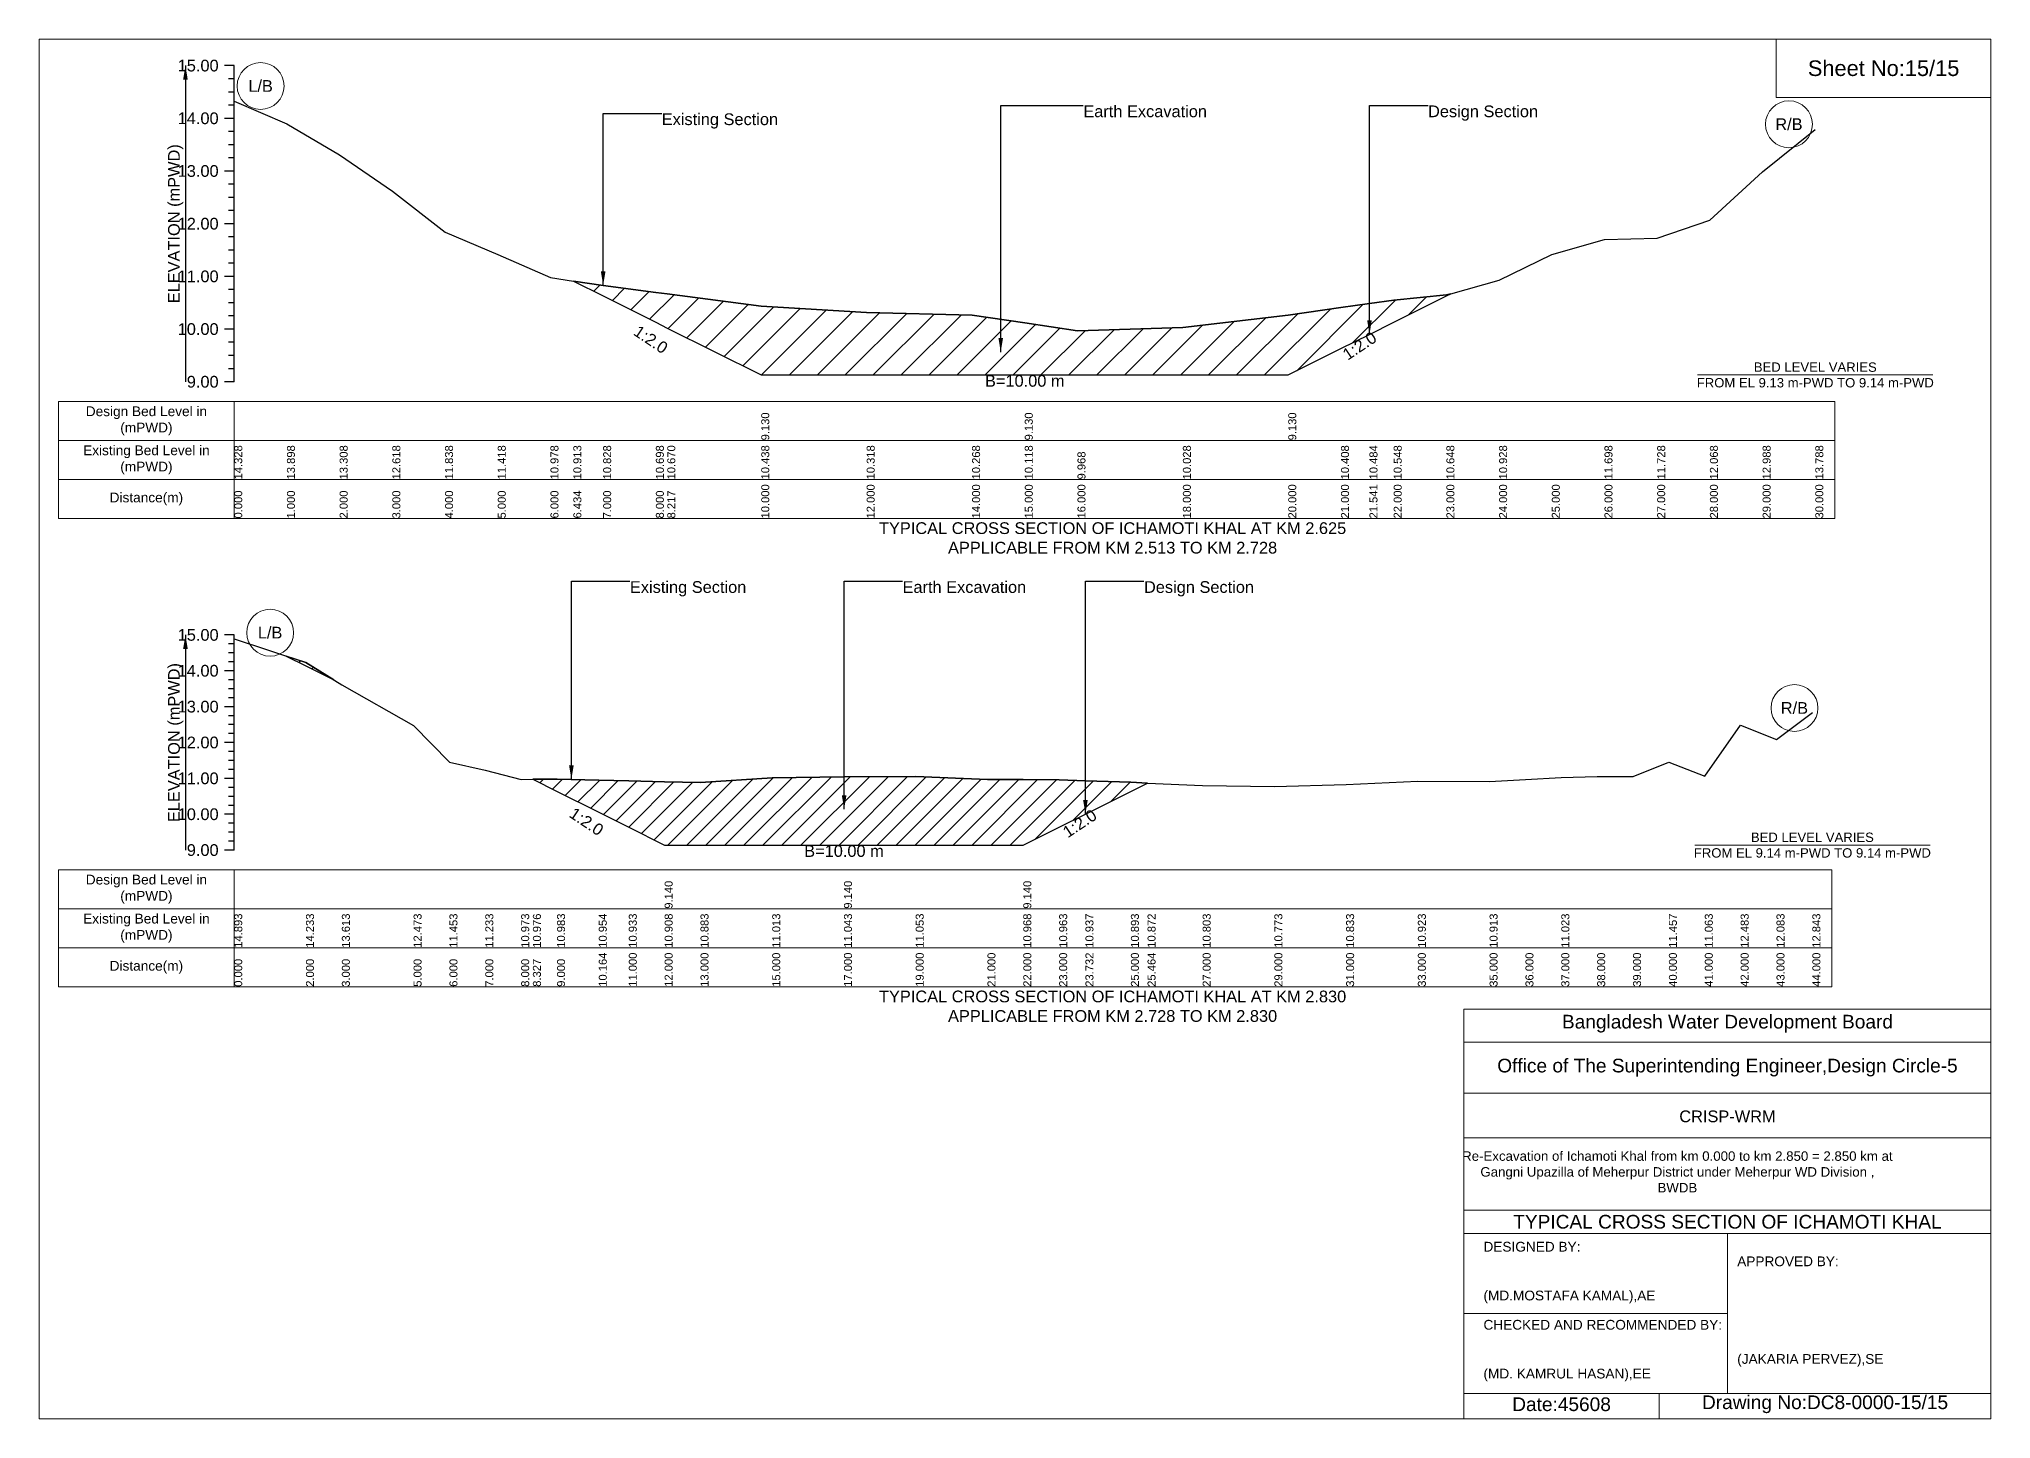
# Model space of a CAD drawing. Header units: inches. Extents: x 91000 to 258649, y -5656 to 4.
# Drawn here: x 250649 to 258649, y -5652 to 4 of the extents above; entities that cross this region are included whole.
import ezdxf

# ---------------------------------------------------------------- set-up
doc = ezdxf.new("R2010")
doc.units = ezdxf.units.IN
doc.header["$LTSCALE"] = 7
doc.header["$MEASUREMENT"] = 0
for name, color, linetype, lineweight in [('Cross section Data Border', 7, 'Continuous', 9), ('Cross Section Labels', 7, 'Continuous', 9), ('Existing_Bed_Level for Xsection', 7, 'Continuous', 25), ('Long Section Labels', 7, 'Continuous', 9)]:
    doc.layers.add(name, color=color, linetype=linetype, lineweight=lineweight)
doc.styles.get("Standard").update_dxf_attribs({"font": 'arial.ttf'})
doc.dimstyles.get("Standard").update_dxf_attribs({"dimtxt": 0.18, "dimasz": 0.18, "dimexe": 0.18, "dimexo": 0.0625, "dimgap": 0.09, "dimtad": 0, "dimtih": 1, "dimtoh": 1, "dimdec": 4, "dimzin": 0, "dimdsep": 46, "dimtxsty": 'Standard', "dimcen": 0.09, "dimadec": 0, "dimazin": 0, "dimtfac": 1, "dimtdec": 4, "dimtofl": 0, "dimtmove": 0, "dimatfit": 3, "dimfxl": 1, "dimtolj": 1, "dimtzin": 0, "dimarcsym": 0})
pattern_1 = [(45, (10649.46, 4.4), (-38.979261, 38.979261), [])]

msp = doc.modelspace()

# ---------------------------------------------------------------- hatches: boundary and pattern name
at = {"layer": 'Existing_Bed_Level for Xsection'}
h = msp.add_hatch(dxfattribs=at)
h.set_pattern_fill('ANSI31', color=256, scale=648, style=0)
h.set_pattern_definition([(45, (10649.46, 4.4), (-57.27565, 57.27565), [])])
h.paths.add_polyline_path([(252839.3, -987.5), (252961.5, -1048.6), (253177.5, -1156.6), (253224.4, -1180.1), (253609.5, -1372.6), (254041.5, -1372.6), (254473.5, -1372.6), (254689.5, -1372.6), (254905.5, -1372.6), (255337.5, -1372.6), (255769.5, -1372.6), (255985.5, -1264.6), (256102.3, -1206.2), (256201.5, -1156.6), (256417.5, -1048.6), (256435.1, -1039.8), (256417.5, -1044.7), (256201.5, -1066.3), (256102.3, -1080.2), (255985.5, -1096.6), (255769.5, -1126.8), (255337.5, -1178.6), (254905.5, -1191.6), (254689.5, -1159.2), (254473.5, -1126.8), (254041.5, -1116), (253609.5, -1090.1), (253224.4, -1040), (253177.5, -1033.9), (252961.5, -1005.8)])
h = msp.add_hatch(dxfattribs=at)
h.set_pattern_fill('ANSI31', color=256, scale=441, style=0)
h.set_pattern_definition(pattern_1)
h.paths.add_polyline_path([(251663, -2524.4), (251743.5, -2564.7), (251857.4, -2621.6), (251743.5, -2551)])
h = msp.add_hatch(dxfattribs=at)
h.set_pattern_fill('ANSI31', color=256, scale=441, style=0)
h.set_pattern_definition(pattern_1)
h.paths.add_polyline_path([(252673.6, -3029.7), (252772.5, -3079.2), (252943.5, -3164.7), (253066.5, -3226.2), (253213.5, -3299.7), (253360.5, -3299.7), (253654.5, -3299.7), (253948.5, -3299.7), (254242.5, -3299.7), (254536.5, -3299.7), (254683.5, -3299.7), (254830.5, -3226.2), (254938.1, -3172.3), (255124.5, -3079.2), (255192.7, -3045), (255124.5, -3042), (254938.1, -3035.4), (254830.5, -3031.7), (254683.5, -3030.9), (254536.5, -3030.2), (254242.5, -3018.4), (253948.5, -3019.9), (253654.5, -3024.3), (253360.5, -3043.4), (253213.5, -3039.8), (253066.5, -3036.1), (252943.5, -3033), (252772.5, -3028.7)])

# ---------------------------------------------------------------- linework, layer by layer
at = {"layer": 'Cross section Data Border'}
for points in [[(250729.5, -1480.7), (258009.5, -1480.7), (258009.5, -1960.7), (250729.5, -1960.7)], [(250729.5, -3400.2), (257997.5, -3400.2), (257997.5, -3880.2), (250729.5, -3880.2)]]:
    msp.add_lwpolyline(points, close=True, dxfattribs=at)
for points in [[(251449.5, -1480.7), (251449.5, -1960.7)], [(250729.5, -1640.7), (258009.5, -1640.7)], [(250729.5, -1800.7), (258009.5, -1800.7)], [(251449.5, -3400.2), (251449.5, -3880.2)], [(250729.5, -3560.2), (257997.5, -3560.2)], [(250729.5, -3720.2), (257997.5, -3720.2)]]:
    msp.add_lwpolyline(points, dxfattribs=at)
at = {"layer": 'Cross Section Labels'}
for points in [[(257447.2, -1372.6), (258411.7, -1372.6)], [(257435.2, -3299.7), (258399.7, -3299.7)]]:
    msp.add_lwpolyline(points, dxfattribs=at)
for centre in [(251557.5, -188.3), (257821.5, -344.9), (251596.5, -2429), (257844, -2737.7)]:
    msp.add_circle(centre, 96, dxfattribs=at)
at = {"layer": 'Existing_Bed_Level for Xsection'}
for points in [[(251449.5, -104.7), (251409.5, -104.7)], [(251449.5, -158.7), (251425.5, -158.7)], [(251449.5, -1400.7), (251449.5, -1184.7), (251449.5, -968.7), (251449.5, -752.7), (251449.5, -536.7), (251449.5, -320.7), (251449.5, -104.7)], [(251449.5, -212.7), (251425.5, -212.7)], [(251449.5, -266.7), (251425.5, -266.7)], [(251449.5, -249.8), (251665.5, -342.7), (251881.5, -470.2), (252097.5, -619.2), (252313.5, -787.7), (252529.5, -878.4), (252745.5, -973.4), (252839.3, -987.5), (252961.5, -1005.8), (253177.5, -1033.9), (253224.4, -1040), (253609.5, -1090.1), (253609.5, -1090.1), (254041.5, -1116), (254473.5, -1126.8), (254689.5, -1159.2), (254689.5, -1159.2), (254905.5, -1191.6), (255337.5, -1178.6), (255769.5, -1126.8), (255769.5, -1126.8), (255985.5, -1096.6), (256102.3, -1080.2), (256201.5, -1066.3), (256417.5, -1044.7), (256435.1, -1039.8), (256633.5, -984.2), (256849.5, -878.4), (257065.5, -817.9), (257281.5, -811.4), (257497.5, -738), (257713.5, -539.3), (257929.5, -366.5)], [(251449.5, -320.7), (251409.5, -320.7)], [(251449.5, -374.7), (251425.5, -374.7)], [(251449.5, -428.7), (251425.5, -428.7)], [(251449.5, -536.7), (251409.5, -536.7)], [(251449.5, -482.7), (251425.5, -482.7)], [(251449.5, -590.7), (251425.5, -590.7)], [(251449.5, -644.7), (251425.5, -644.7)], [(251449.5, -698.7), (251425.5, -698.7)], [(251449.5, -752.7), (251409.5, -752.7)], [(251449.5, -806.7), (251425.5, -806.7)], [(251449.5, -860.7), (251425.5, -860.7)], [(251449.5, -914.7), (251425.5, -914.7)], [(251449.5, -968.7), (251409.5, -968.7)], [(251449.5, -1022.7), (251425.5, -1022.7)], [(251449.5, -1076.7), (251425.5, -1076.7)], [(251449.5, -1184.7), (251409.5, -1184.7)], [(251449.5, -1130.7), (251425.5, -1130.7)], [(251449.5, -1238.7), (251425.5, -1238.7)], [(251449.5, -1292.7), (251425.5, -1292.7)], [(251449.5, -1346.7), (251425.5, -1346.7)], [(251449.5, -1400.7), (251409.5, -1400.7)], [(251449.5, -2438.2), (251409.5, -2438.2)], [(251449.5, -2475), (251425.5, -2475)], [(251449.5, -3320.2), (251449.5, -3173.2), (251449.5, -3026.2), (251449.5, -2879.2), (251449.5, -2732.2), (251449.5, -2585.2), (251449.5, -2438.2)], [(251449.5, -2454), (251743.5, -2551), (251890.5, -2642.1), (252184.5, -2809.7), (252331.5, -2959.6), (252478.5, -2992), (252625.5, -3030.2), (252673.6, -3029.7), (252772.5, -3028.7), (252943.5, -3033), (253066.5, -3036.1), (253213.5, -3039.8), (253213.5, -3039.8), (253360.5, -3043.4), (253654.5, -3024.3), (253948.5, -3019.9), (253948.5, -3019.9), (254242.5, -3018.4), (254536.5, -3030.2), (254683.5, -3030.9), (254683.5, -3030.9), (254830.5, -3031.7), (254938.1, -3035.4), (255124.5, -3042), (255192.7, -3045), (255418.5, -3055.2), (255712.5, -3059.6), (256006.5, -3050.8), (256300.5, -3037.5), (256594.5, -3039), (256741.5, -3030.2), (256888.5, -3022.8), (257035.5, -3018.4), (257182.5, -3018.4), (257329.5, -2959.1), (257476.5, -3017), (257623.5, -2808.2), (257770.5, -2867), (257917.5, -2755.3)], [(251449.5, -2511.7), (251425.5, -2511.7)], [(251449.5, -2548.5), (251425.5, -2548.5)], [(251449.5, -2585.2), (251409.5, -2585.2)], [(251449.5, -2622), (251425.5, -2622)], [(251449.5, -2658.7), (251425.5, -2658.7)], [(251449.5, -2695.5), (251425.5, -2695.5)], [(251449.5, -2732.2), (251409.5, -2732.2)], [(251449.5, -2769), (251425.5, -2769)], [(251449.5, -2879.2), (251409.5, -2879.2)], [(251449.5, -2805.7), (251425.5, -2805.7)], [(251449.5, -2842.5), (251425.5, -2842.5)], [(251449.5, -2916), (251425.5, -2916)], [(251449.5, -2952.7), (251425.5, -2952.7)], [(251449.5, -3026.2), (251409.5, -3026.2)], [(251449.5, -2989.5), (251425.5, -2989.5)], [(251449.5, -3063), (251425.5, -3063)], [(251449.5, -3099.7), (251425.5, -3099.7)], [(251449.5, -3173.2), (251409.5, -3173.2)], [(251449.5, -3136.5), (251425.5, -3136.5)], [(251449.5, -3210), (251425.5, -3210)], [(251449.5, -3246.7), (251425.5, -3246.7)], [(251449.5, -3320.2), (251409.5, -3320.2)], [(251449.5, -3283.5), (251425.5, -3283.5)]]:
    msp.add_lwpolyline(points, dxfattribs=at)
for points in [[(252839.3, -987.5), (252839.3, -987.5), (252961.5, -1048.6), (253177.5, -1156.6), (253224.4, -1180.1), (253609.5, -1372.6), (253609.5, -1372.6), (254041.5, -1372.6), (254473.5, -1372.6), (254689.5, -1372.6), (254689.5, -1372.6), (254905.5, -1372.6), (255337.5, -1372.6), (255769.5, -1372.6), (255769.5, -1372.6), (255985.5, -1264.6), (256102.3, -1206.2), (256201.5, -1156.6), (256417.5, -1048.6), (256435.1, -1039.8), (256435.1, -1039.8), (256435.1, -1039.8), (256417.5, -1044.7), (256201.5, -1066.3), (256102.3, -1080.2), (255985.5, -1096.6), (255769.5, -1126.8), (255769.5, -1126.8), (255337.5, -1178.6), (254905.5, -1191.6), (254689.5, -1159.2), (254689.5, -1159.2), (254473.5, -1126.8), (254041.5, -1116), (253609.5, -1090.1), (253609.5, -1090.1), (253224.4, -1040), (253177.5, -1033.9), (252961.5, -1005.8), (252839.3, -987.5)], [(251663, -2524.4), (251743.5, -2564.7), (251857.4, -2621.6), (251743.5, -2551)], [(252673.6, -3029.7), (252673.6, -3029.7), (252772.5, -3079.2), (252943.5, -3164.7), (253066.5, -3226.2), (253213.5, -3299.7), (253213.5, -3299.7), (253360.5, -3299.7), (253654.5, -3299.7), (253948.5, -3299.7), (253948.5, -3299.7), (254242.5, -3299.7), (254536.5, -3299.7), (254683.5, -3299.7), (254683.5, -3299.7), (254830.5, -3226.2), (254938.1, -3172.3), (255124.5, -3079.2), (255192.7, -3045), (255124.5, -3042), (254938.1, -3035.4), (254830.5, -3031.7), (254683.5, -3030.9), (254683.5, -3030.9), (254536.5, -3030.2), (254242.5, -3018.4), (253948.5, -3019.9), (253948.5, -3019.9), (253654.5, -3024.3), (253360.5, -3043.4), (253213.5, -3039.8), (253213.5, -3039.8), (253066.5, -3036.1), (252943.5, -3033), (252772.5, -3028.7), (252673.6, -3029.7)]]:
    msp.add_lwpolyline(points, close=True, dxfattribs=at)
at = {"layer": 'Long Section Labels'}
for points in [[(250649.5, 4.4), (258649.5, 4.4), (258649.5, -5651.6), (250649.5, -5651.6)], [(257769.5, 4.4), (258649.5, 4.4), (258649.5, -235.6), (257769.5, -235.6)]]:
    msp.add_lwpolyline(points, close=True, dxfattribs=at)
for points in [[(256489.5, -5651.6), (256489.5, -3971.6), (258649.5, -3971.6)], [(256489.5, -4107.6), (258649.5, -4107.6)], [(256489.5, -4315.6), (258649.5, -4315.6)], [(256489.5, -4499.6), (258649.5, -4499.6)], [(256489.5, -4795.6), (258649.5, -4795.6)], [(256489.5, -4891.6), (258649.5, -4891.6)], [(257569.5, -4891.6), (257569.5, -5547.6)], [(256489.5, -5219.6), (257569.5, -5219.6)], [(256489.5, -5547.6), (258649.5, -5547.6)], [(257289.5, -5547.6), (257289.5, -5651.6)]]:
    msp.add_lwpolyline(points, dxfattribs=at)

# ---------------------------------------------------------------- texts
at = {"layer": 'Cross section Data Border', "char_height": 40, "width": 640, "attachment_point": 5}
for s, insert in [('Design Bed Level in (mPWD)', (251089.5, -1560.7)), ('Existing Bed Level in (mPWD)', (251089.5, -1720.7)), ('Distance(m)', (251089.5, -1880.7)), ('Design Bed Level in (mPWD)', (251089.5, -3480.2)), ('Existing Bed Level in (mPWD)', (251089.5, -3640.2)), ('Distance(m)', (251089.5, -3800.2))]:
    msp.add_mtext(s, dxfattribs=dict(at, insert=insert))
at = {"layer": 'Cross Section Labels'}
for s, insert, char_height, attachment_point in [('L/B', (251557.5, -188.3), 48, 5), ('Existing Section', (253201.5, -300.3), 48, 1), ('Earth Excavation', (254929.5, -267.9), 48, 1), ('Design Section', (256342.3, -267.9), 48, 1), ('R/B', (257821.5, -344.9), 48, 5), ('BED LEVEL VARIES ^JFROM EL 9.13 m-PWD TO 9.14 m-PWD', (257929.5, -1372.6), 38.4, 5), ('B=10.00 m', (254689.5, -1372.6), 48, 2), ('TYPICAL CROSS SECTION OF ICHAMOTI KHAL AT KM 2.625^JAPPLICABLE FROM KM 2.513 TO KM 2.728', (255049.5, -2040.7), 48, 5), ('Existing Section', (253071.3, -2217.7), 48, 1), ('Earth Excavation', (254188.5, -2217.7), 48, 1), ('Design Section', (255178.1, -2217.7), 48, 1), ('L/B', (251596.5, -2429), 48, 5), ('R/B', (257844, -2737.7), 48, 5), ('BED LEVEL VARIES ^JFROM EL 9.14 m-PWD TO 9.14 m-PWD', (257917.5, -3299.7), 38.4, 5), ('B=10.00 m', (253948.5, -3299.7), 48, 2), ('TYPICAL CROSS SECTION OF ICHAMOTI KHAL AT KM 2.830^JAPPLICABLE FROM KM 2.728 TO KM 2.830', (255049.5, -3960.2), 48, 5)]:
    msp.add_mtext(s, dxfattribs=dict(at, insert=insert, char_height=char_height, attachment_point=attachment_point))
at = {"layer": 'Cross Section Labels', "char_height": 48, "attachment_point": 2}
for insert, rotation in [((253170.4, -1207.1), 326.30993), ((256048.3, -1233.2), 33.69007), ((252906.8, -3183.1), 326.30993), ((254901.3, -3190.7), 33.69007)]:
    msp.add_mtext('1:2.0', dxfattribs=dict(at, insert=insert, rotation=rotation))
at = {"layer": 'Existing_Bed_Level for Xsection', "char_height": 48, "attachment_point": 6}
for s, insert in [('15.00', (251385.5, -104.7)), ('14.00', (251385.5, -320.7)), ('13.00', (251385.5, -536.7)), ('12.00', (251385.5, -752.7)), ('11.00', (251385.5, -968.7)), ('10.00', (251385.5, -1184.7)), ('9.00', (251385.5, -1400.7)), ('15.00', (251385.5, -2438.2)), ('14.00', (251385.5, -2585.2)), ('13.00', (251385.5, -2732.2)), ('12.00', (251385.5, -2879.2)), ('11.00', (251385.5, -3026.2)), ('10.00', (251385.5, -3173.2)), ('9.00', (251385.5, -3320.2))]:
    msp.add_mtext(s, dxfattribs=dict(at, insert=insert))
at = {"layer": 'Existing_Bed_Level for Xsection', "rotation": 90}
for s, insert, char_height, attachment_point in [('ELEVATION (mPWD)', (251209.5, -752.7), 48, 5), ('9.130', (253609.5, -1640.7), 32.8, 1), ('9.130', (254689.5, -1640.7), 32.8, 1), ('9.130', (255769.5, -1640.7), 32.8, 1), ('14.328', (251449.5, -1800.7), 32.8, 1), ('13.898', (251665.5, -1800.7), 32.8, 1), ('13.308', (251881.5, -1800.7), 32.8, 1), ('12.618', (252097.5, -1800.7), 32.8, 1), ('11.838', (252313.5, -1800.7), 32.8, 1), ('11.418', (252529.5, -1800.7), 32.8, 1), ('10.978', (252745.5, -1800.7), 32.8, 1), ('10.913', (252839.3, -1800.7), 32.8, 1), ('10.828', (252961.5, -1800.7), 32.8, 1), ('10.698', (253177.5, -1800.7), 32.8, 1), ('10.670', (253224.4, -1800.7), 32.8, 1), ('10.438', (253609.5, -1800.7), 32.8, 1), ('10.318', (254041.5, -1800.7), 32.8, 1), ('10.268', (254473.5, -1800.7), 32.8, 1), ('10.118', (254689.5, -1800.7), 32.8, 1), ('10.028', (255337.5, -1800.7), 32.8, 1), ('10.408', (255985.5, -1800.7), 32.8, 1), ('10.484', (256102.3, -1800.7), 32.8, 1), ('10.548', (256201.5, -1800.7), 32.8, 1), ('10.648', (256417.5, -1800.7), 32.8, 1), ('10.928', (256633.5, -1800.7), 32.8, 1), ('11.698', (257065.5, -1800.7), 32.8, 1), ('11.728', (257281.5, -1800.7), 32.8, 1), ('12.068', (257497.5, -1800.7), 32.8, 1), ('12.988', (257713.5, -1800.7), 32.8, 1), ('13.788', (257929.5, -1800.7), 32.8, 1), ('9.968', (254905.5, -1800.7), 32.8, 1), ('10.000', (253609.5, -1960.7), 32.8, 1), ('12.000', (254041.5, -1960.7), 32.8, 1), ('14.000', (254473.5, -1960.7), 32.8, 1), ('15.000', (254689.5, -1960.7), 32.8, 1), ('16.000', (254905.5, -1960.7), 32.8, 1), ('18.000', (255337.5, -1960.7), 32.8, 1), ('20.000', (255769.5, -1960.7), 32.8, 1), ('21.000', (255985.5, -1960.7), 32.8, 1), ('21.541', (256102.3, -1960.7), 32.8, 1), ('22.000', (256201.5, -1960.7), 32.8, 1), ('23.000', (256417.5, -1960.7), 32.8, 1), ('24.000', (256633.5, -1960.7), 32.8, 1), ('25.000', (256849.5, -1960.7), 32.8, 1), ('26.000', (257065.5, -1960.7), 32.8, 1), ('27.000', (257281.5, -1960.7), 32.8, 1), ('28.000', (257497.5, -1960.7), 32.8, 1), ('29.000', (257713.5, -1960.7), 32.8, 1), ('30.000', (257929.5, -1960.7), 32.8, 1), ('0.000', (251449.5, -1960.7), 32.8, 1), ('1.000', (251665.5, -1960.7), 32.8, 1), ('2.000', (251881.5, -1960.7), 32.8, 1), ('3.000', (252097.5, -1960.7), 32.8, 1), ('4.000', (252313.5, -1960.7), 32.8, 1), ('5.000', (252529.5, -1960.7), 32.8, 1), ('6.000', (252745.5, -1960.7), 32.8, 1), ('6.434', (252839.3, -1960.7), 32.8, 1), ('7.000', (252961.5, -1960.7), 32.8, 1), ('8.000', (253177.5, -1960.7), 32.8, 1), ('8.217', (253224.4, -1960.7), 32.8, 1), ('ELEVATION (mPWD)', (251209.5, -2879.2), 48, 5), ('9.140', (253213.5, -3560.2), 32.8, 1), ('9.140', (253948.5, -3560.2), 32.8, 1), ('9.140', (254683.5, -3560.2), 32.8, 1), ('14.893', (251449.5, -3720.2), 32.8, 1), ('14.233', (251743.5, -3720.2), 32.8, 1), ('13.613', (251890.5, -3720.2), 32.8, 1), ('12.473', (252184.5, -3720.2), 32.8, 1), ('11.453', (252331.5, -3720.2), 32.8, 1), ('11.233', (252478.5, -3720.2), 32.8, 1), ('10.973', (252625.5, -3720.2), 32.8, 1), ('10.976', (252673.6, -3720.2), 32.8, 1), ('10.983', (252772.5, -3720.2), 32.8, 1), ('10.954', (252943.5, -3720.2), 32.8, 1), ('10.933', (253066.5, -3720.2), 32.8, 1), ('10.908', (253213.5, -3720.2), 32.8, 1), ('10.883', (253360.5, -3720.2), 32.8, 1), ('11.013', (253654.5, -3720.2), 32.8, 1), ('11.043', (253948.5, -3720.2), 32.8, 1), ('11.053', (254242.5, -3720.2), 32.8, 1), ('10.968', (254683.5, -3720.2), 32.8, 1), ('10.963', (254830.5, -3720.2), 32.8, 1), ('10.937', (254938.1, -3720.2), 32.8, 1), ('10.893', (255124.5, -3720.2), 32.8, 1), ('10.872', (255192.7, -3720.2), 32.8, 1), ('10.803', (255418.5, -3720.2), 32.8, 1), ('10.773', (255712.5, -3720.2), 32.8, 1), ('10.833', (256006.5, -3720.2), 32.8, 1), ('10.923', (256300.5, -3720.2), 32.8, 1), ('10.913', (256594.5, -3720.2), 32.8, 1), ('11.023', (256888.5, -3720.2), 32.8, 1), ('11.457', (257329.5, -3720.2), 32.8, 1), ('11.063', (257476.5, -3720.2), 32.8, 1), ('12.483', (257623.5, -3720.2), 32.8, 1), ('12.083', (257770.5, -3720.2), 32.8, 1), ('12.843', (257917.5, -3720.2), 32.8, 1), ('10.164', (252943.5, -3880.2), 32.8, 1), ('11.000', (253066.5, -3880.2), 32.8, 1), ('12.000', (253213.5, -3880.2), 32.8, 1), ('13.000', (253360.5, -3880.2), 32.8, 1), ('15.000', (253654.5, -3880.2), 32.8, 1), ('17.000', (253948.5, -3880.2), 32.8, 1), ('19.000', (254242.5, -3880.2), 32.8, 1), ('21.000', (254536.5, -3880.2), 32.8, 1), ('22.000', (254683.5, -3880.2), 32.8, 1), ('23.000', (254830.5, -3880.2), 32.8, 1), ('23.732', (254938.1, -3880.2), 32.8, 1), ('25.000', (255124.5, -3880.2), 32.8, 1), ('25.464', (255192.7, -3880.2), 32.8, 1), ('27.000', (255418.5, -3880.2), 32.8, 1), ('29.000', (255712.5, -3880.2), 32.8, 1), ('31.000', (256006.5, -3880.2), 32.8, 1), ('33.000', (256300.5, -3880.2), 32.8, 1), ('35.000', (256594.5, -3880.2), 32.8, 1), ('36.000', (256741.5, -3880.2), 32.8, 1), ('37.000', (256888.5, -3880.2), 32.8, 1), ('38.000', (257035.5, -3880.2), 32.8, 1), ('39.000', (257182.5, -3880.2), 32.8, 1), ('40.000', (257329.5, -3880.2), 32.8, 1), ('41.000', (257476.5, -3880.2), 32.8, 1), ('42.000', (257623.5, -3880.2), 32.8, 1), ('43.000', (257770.5, -3880.2), 32.8, 1), ('44.000', (257917.5, -3880.2), 32.8, 1), ('0.000', (251449.5, -3880.2), 32.8, 1), ('2.000', (251743.5, -3880.2), 32.8, 1), ('3.000', (251890.5, -3880.2), 32.8, 1), ('5.000', (252184.5, -3880.2), 32.8, 1), ('6.000', (252331.5, -3880.2), 32.8, 1), ('7.000', (252478.5, -3880.2), 32.8, 1), ('8.000', (252625.5, -3880.2), 32.8, 1), ('8.327', (252673.6, -3880.2), 32.8, 1), ('9.000', (252772.5, -3880.2), 32.8, 1)]:
    msp.add_mtext(s, dxfattribs=dict(at, insert=insert, char_height=char_height, attachment_point=attachment_point))
at = {"layer": 'Long Section Labels', "attachment_point": 5}
for s, insert, char_height in [('Sheet No:15/15', (258209.5, -115.6), 64), ('Bangladesh Water Development Board', (257569.5, -4031.6), 56), ('Office of The Superintending Engineer,Design Circle-5', (257569.5, -4211.6), 56)]:
    msp.add_mtext(s, dxfattribs=dict(at, insert=insert, char_height=char_height))
at = {"layer": 'Long Section Labels'}
for s, insert, char_height, width, attachment_point in [('CRISP-WRM', (257569.5, -4411.6), 48, 2240, 5), ('Re-Excavation of Ichamoti Khal from km 0.000 to km 2.850 = 2.850 km at^JGangni Upazilla of Meherpur District under Meherpur WD Division ,^JBWDB', (257364.3, -4638.9), 38.88, 1749.6, 5), ('TYPICAL CROSS SECTION OF ICHAMOTI KHAL', (257569.5, -4843.6), 56, 2240, 5), ('DESIGNED BY:^J^J^J(MD.MOSTAFA KAMAL),AE', (256569.5, -5051.6), 40, 1120, 4), ('APPROVED BY:^J^J^J^J^J^J(JAKARIA PERVEZ),SE', (257609.5, -5211.6), 40, 1120, 4), ('CHECKED AND RECOMMENDED BY:^J^J^J(MD. KAMRUL HASAN),EE', (256569.5, -5371.6), 40, 1120, 4), ('Date:45608', (256889.5, -5591.6), 56, 1120, 5), ('Drawing No:DC8-0000-15/15', (257969.5, -5591.6), 56, 1760, 5)]:
    msp.add_mtext(s, dxfattribs=dict(at, insert=insert, char_height=char_height, width=width, attachment_point=attachment_point))

# ---------------------------------------------------------------- leaders
at = {"layer": 'Cross Section Labels', "annotation_type": 0, "has_hookline": 1, "hookline_direction": 0}
for points, text_width in [([(252961.5, -1005.8), (252961.5, -300.3), (253201.4, -300.3)], 467.2), ([(254591, -1278.4), (254591, -267.9), (254929.4, -267.9)], 497), ([(256102.3, -1206.2), (256102.3, -267.9), (256342.2, -267.9)], 441.2), ([(252831.3, -3030.2), (252831.3, -2217.7), (253071.2, -2217.7)], 467.2), ([(253949.1, -3152.8), (253949.1, -2217.7), (254188.4, -2217.7)], 497), ([(254938.1, -3172.3), (254938.1, -2217.7), (255178, -2217.7)], 441.2)]:
    msp.add_leader(points, dimstyle='Standard', override={"dimasz": 57.6}, dxfattribs=dict(at, text_width=text_width))
at = {"layer": 'Existing_Bed_Level for Xsection'}
for points in [[(251249.5, -104.7), (251249.5, -1400.7)], [(251249.5, -2438.2), (251249.5, -3320.2)]]:
    msp.add_leader(points, dimstyle='Standard', override={"dimasz": 57.6}, dxfattribs=at)

doc.saveas('drawing.dxf')
